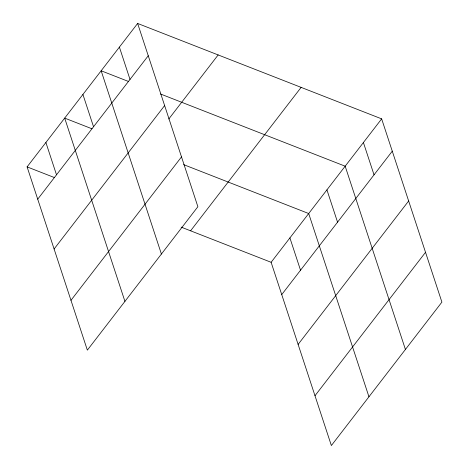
<?xml version="1.0" encoding="UTF-8"?>
<svg xmlns="http://www.w3.org/2000/svg" width="469" height="469" viewBox="0 0 469 469"><rect width="100%" height="100%" fill="white"/><g stroke="black" fill="none" stroke-linecap="round" stroke-linejoin="round"><path stroke-width="0.7" d="M137.634 23.45L197.883 206.706L87.351 350.138L27.096 166.882L137.634 23.45L381.649 118.862L441.904 302.118L331.366 445.55L271.117 262.294L181.145 227.119M37.719 199.184L148.251 55.752M54.099 248.998L164.631 105.566M168.781 119.009L218.155 54.937M70.971 300.324L181.503 156.892M190.59 230.807L301.121 87.375M271.117 262.294L381.649 118.862M281.74 294.596L392.272 151.165M298.114 344.41L408.651 200.978M314.992 395.736L425.524 252.304M128.453 81.454L101.157 70.784L161.406 254.04M160.527 93.999L345.172 166.196L405.427 349.452M91.977 128.787L64.681 118.112L124.93 301.368M183.655 164.637L308.696 213.53L368.951 396.786M27.096 166.882L54.398 177.558M363.411 142.529L374.033 174.831M326.934 189.863L337.557 222.165M289.906 237.912L300.529 270.214M119.396 47.117L130.013 79.419M82.919 94.451L93.536 126.753M45.892 142.5L56.509 174.802"/></g></svg>
